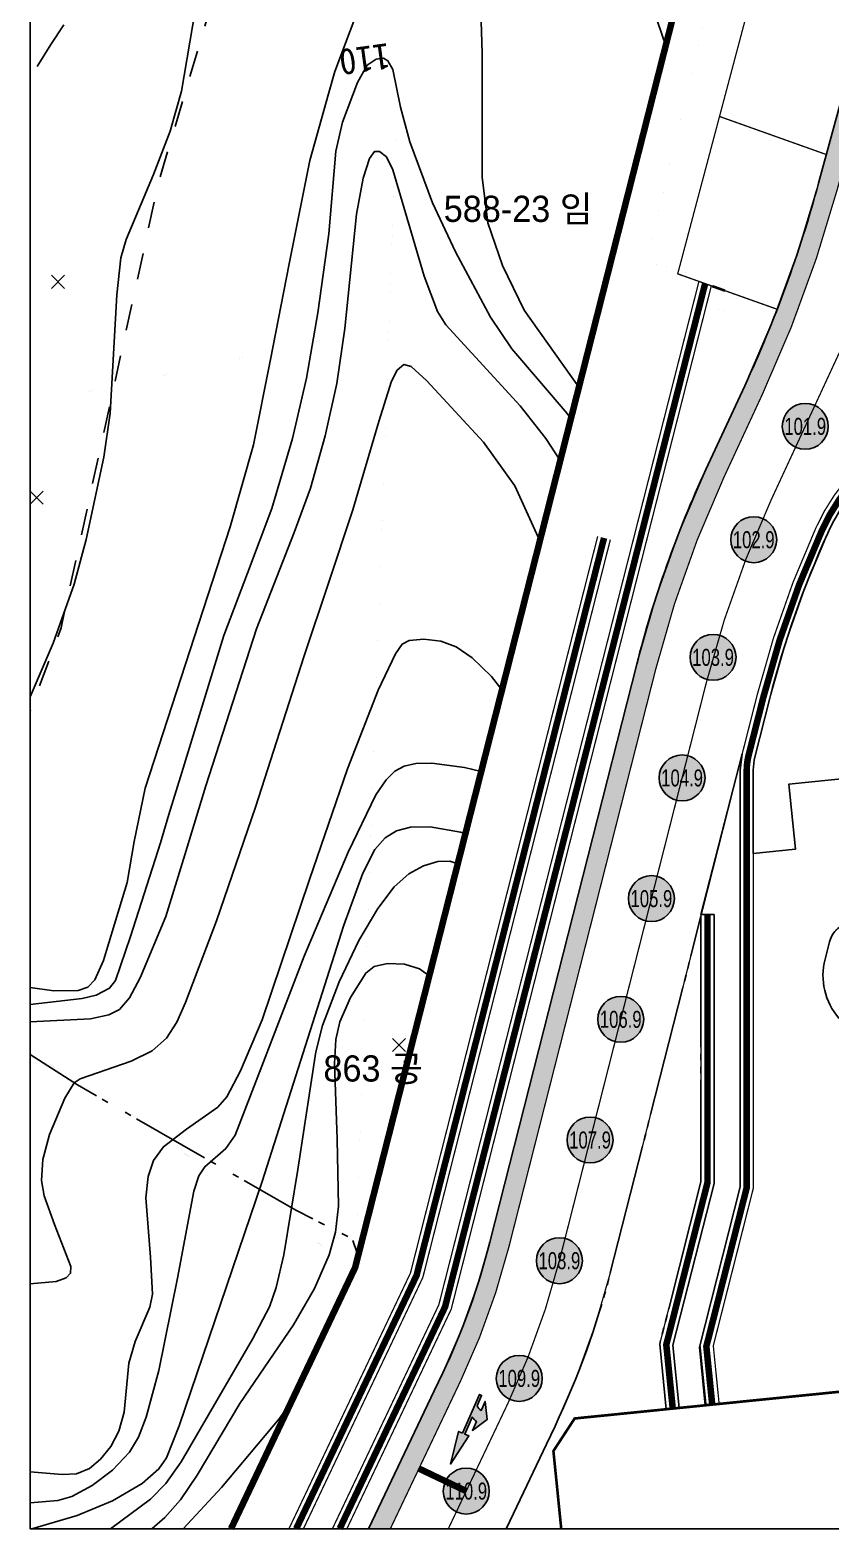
# Model space of a CAD drawing. Header units: millimetres. Extents: x 9 to 403, y 12 to 283.
# Drawn here: x 15.5 to 76.7, y 39.6 to 154.3 of the extents above; entities that cross this region are included whole.
import ezdxf
from ezdxf.enums import TextEntityAlignment as Align

# ---------------------------------------------------------------- set-up
doc = ezdxf.new("R2010")
doc.units = ezdxf.units.MM
for name, pattern in [('AAC006', [9.5, 6, -0.5, 0.5, -1.5, 0.5, -0.5]), ('AZ071', [4, 2, -2]), ('CEN', [62, 60, -1, 0, -1]), ('CENTER', [2, 1.25, -0.25, 0.25, -0.25]), ('DASHED', [0.75, 0.5, -0.25]), ('PHANTOM2', [12.5, 10, -0.5, 0.5, -0.5, 0.5, -0.5])]:
    doc.linetypes.add(name, pattern=pattern)
for name, color, linetype in [('125', 4, 'Continuous'), ('3-노면표시', 7, 'Continuous'), ('AAC006', 7, 'AAC006'), ('AZ071', 7, 'AZ071'), ('CA0011', 7, 'Continuous'), ('CA002', 7, 'Continuous'), ('CAA001', 8, 'Continuous'), ('CAA002', 30, 'Continuous'), ('CEN', 1, 'CEN'), ('LSMD_CONT_LDREG_41500', 1, 'Continuous'), ('SITE_20200109$0$외형선_ISO_', 7, 'Continuous'), ('TIT', 2, 'Continuous'), ('가구1', 5, 'Continuous'), ('건축계획', 7, 'Continuous'), ('도로레벨', 5, 'Continuous'), ('도로레벨1', 7, 'Continuous'), ('도로해치', 253, 'Continuous'), ('사업부지', 7, 'Continuous'), ('성토옹벽', 6, 'Continuous'), ('솔리드', 7, 'PHANTOM2'), ('절토옹벽', 2, 'Continuous')]:
    doc.layers.add(name, color=color, linetype=linetype)
doc.styles.add('HY견고딕', font='')
doc.styles.add('HY헤드라인', font='H2HDRM.TTF')
doc.styles.get('HY견고딕').set_extended_font_data('DotumChe')

# ---------------------------------------------------------------- blocks, each defined once
blk = doc.blocks.new('NM직우')
at = {"layer": '3-노면표시'}
h = blk.add_hatch(color=256, dxfattribs=at)
edge = h.paths.add_edge_path()
edge.add_line((0, 3.230767615358686), (0, 0))
edge.add_line((0, 0), (0.1730768365370636, 0))
edge.add_line((0.1730768365370636, 0), (0.1730768365370636, 0.8820304433823338))
edge.add_arc((0.6287692896893975, 0.3990399793935591), 0.664029668135456, 92.48451948285032, 133.334240361287, ccw=False)
edge.add_line((0.5999839641839912, 1.062445440028028), (0.5999839641839912, 0.7739840457995655))
edge.add_line((0.5999839641839912, 0.7739840457995655), (0.5999839641839912, 0.3124458150340388))
edge.add_line((0.5999839641839912, 0.3124458150340388), (1.292291310332274, 1.523983670793555))
edge.add_line((1.292291310332274, 1.523983670793555), (0.5999839641839912, 2.735521526553057))
edge.add_line((0.5999839641839912, 2.735521526553057), (0.5999839641839912, 1.985521901559081))
edge.add_arc((0.7518416335684556, 1.037743002152299), 0.9598674876833847, 99.1028341746057, 127.082419178465)
edge.add_line((0.1730768365370636, 1.803495510231002), (0.1730768365370636, 3.230767615358686))
edge.add_line((0.1730768365370636, 3.230767615358686), (0.5192305096112193, 3.230767615358686))
edge.add_line((0.5192305096112193, 3.230767615358686), (0.08653841826853181, 5.769227884569089))
edge.add_line((0.0865384182685318, 5.769227884569089), (-0.3461536730741557, 3.230767615358686))
edge.add_line((-0.3461536730741557, 3.230767615358686), (0, 3.230767615358686))
blk.add_lwpolyline([(0, 3.230767615358686), (0, 0), (0.1730768365370636, 0), (0.1730768365370636, 0.8820304433823338, -0.1801523798174008), (0.5999839641839912, 1.062445440028028), (0.5999839641839912, 0.7739840457995655), (0.5999839641839912, 0.3124458150340388), (1.292291310332274, 1.523983670793555), (0.5999839641839912, 2.735521526553057), (0.5999839641839912, 1.985521901559081, 0.1226941417341954), (0.1730768365370636, 1.803495510231002), (0.1730768365370636, 3.230767615358686), (0.5192305096112193, 3.230767615358686), (0.0865384182685318, 5.769227884569089), (-0.3461536730741557, 3.230767615358686)], format="xyb", close=True, dxfattribs=at)

msp = doc.modelspace()

# ---------------------------------------------------------------- hatches: boundary and pattern name
at = {"layer": '도로레벨', "linetype": 'Continuous', "true_color": 0xffffff}
h = msp.add_hatch(color=7, dxfattribs=at)
edge = h.paths.add_edge_path()
edge.add_arc((74.72033962288049, 124.0577092858554), 1.755, 0, 360)
h = msp.add_hatch(color=7, dxfattribs=at)
edge = h.paths.add_edge_path()
edge.add_arc((70.78425414558376, 115.3990793910749), 1.755, 0, 360)
h = msp.add_hatch(color=7, dxfattribs=at)
edge = h.paths.add_edge_path()
edge.add_arc((67.6780591815558, 106.4144728506041), 1.755, 0, 360)
h = msp.add_hatch(color=7, dxfattribs=at)
edge = h.paths.add_edge_path()
edge.add_arc((65.31073434506186, 97.20193764676208), 1.755, 0, 360)
h = msp.add_hatch(color=7, dxfattribs=at)
edge = h.paths.add_edge_path()
edge.add_arc((62.9664125908829, 87.9833531831797), 1.755, 0, 360)
h = msp.add_hatch(color=7, dxfattribs=at)
edge = h.paths.add_edge_path()
edge.add_arc((60.62209083670393, 78.76476871953912), 1.755, 0, 360)
h = msp.add_hatch(color=7, dxfattribs=at)
edge = h.paths.add_edge_path()
edge.add_arc((58.27776908252497, 69.54618425595675), 1.755, 0, 360)
h = msp.add_hatch(color=7, dxfattribs=at)
edge = h.paths.add_edge_path()
edge.add_arc((55.93342549354645, 60.32760535172986), 1.755, 0, 360)
h = msp.add_hatch(color=7, dxfattribs=at)
edge = h.paths.add_edge_path()
edge.add_arc((52.86192017654764, 51.33568340968907), 1.755, 0, 360)
h = msp.add_hatch(color=7, dxfattribs=at)
edge = h.paths.add_edge_path()
edge.add_arc((48.81191086618571, 42.72937374403102), 1.755, 0, 360)
at = {"layer": '사업부지', "linetype": 'Continuous', "ltscale": 10}
h = msp.add_hatch(dxfattribs=at)
h.set_pattern_fill('AR-HBONE', color=8, scale=0.1, style=0)
h.set_pattern_definition([(45, (-274196.2781747405, -385484.8149053951), (0, 0.565685424949238), [1.200000000000001, -0.4000000000000004]), (135, (-274195.9953320299, -385484.5320626826), (0, 0.565685424949238), [1.2, -0.4])])
edge = h.paths.add_edge_path()
edge.add_line((41.35656719166661, 39.85704173215765), (43.01745103556539, 39.85704173215765))
edge.add_line((43.01745103556539, 39.85704173215765), (45.19937645155812, 44.44659776867468))
edge.add_line((45.19937645155812, 44.44659776867468), (47.72065569717313, 49.74996524279106))
edge.add_line((47.72065569717313, 49.74996524279106), (48.37255695719148, 51.12120244906384))
edge.add_arc((-2.202924457603444, 75.1653426417439), 55.99999997961187, 334.5730714387743, 345.7319042748742)
edge.add_line((52.06965017575646, 61.36361664229173), (63.2976460184517, 105.5155031147702))
edge.add_arc((144.7065079833927, 84.81291406949151), 83.99999998614864, 155.136387039377, 165.7319042462983, ccw=False)
edge.add_line((68.49236549693967, 120.1315279237284), (71.45405893284703, 126.5225750047072))
edge.add_arc((-19.27706306915854, 168.5685438855841), 99.9999999888662, 335.1363870308743, 344.7264985155114)
edge.add_line((77.19087220985318, 142.2258511769875), (90.19490711647893, 189.847117892216))
edge.add_arc((39.30807124335195, 203.7428876308082), 52.74999981638522, 344.7264992158724, 345.4516607360083)
edge.add_arc((84.5590816910925, 191.9994410478799), 5.999999994584322, 345.4516599484725, 90.0000264669585)
edge.add_line((84.55907891947652, 197.9994410413607), (79.55771945673848, 197.9994387232988))
edge.add_arc((81.05771945673848, 197.9994394217907), 1.500000002793968, 180.0000266590735, 270.0000267657952)
edge.add_line((81.05772015709306, 196.4994394180654), (84.55907960492993, 196.4994410413607))
edge.add_arc((84.5590816910925, 191.9994410404294), 4.500000000157605, 345.45166002640866, 90.00002656184682, ccw=False)
edge.add_arc((39.30807121354962, 203.742887739773), 51.24999989249027, 344.7264991352543, 345.4516606554489, ccw=False)
edge.add_line((88.74788809079553, 190.2422582839905), (75.74385318416978, 142.6209915696933))
edge.add_arc((-19.27706308405971, 168.568543917249), 98.49999999961857, 335.13638701751415, 344.72649850068575, ccw=False)
edge.add_line((70.09309208650018, 127.1532645372032), (67.13139866549398, 120.7622174571558))
edge.add_arc((144.7065079833927, 84.8129140154748), 85.50000000971745, 155.136387003055, 165.7319042117385)
edge.add_line((61.84391632933045, 105.8851922040163), (50.61592050153638, 61.73330573246915))
edge.add_arc((-2.202924457603444, 75.16534269203532), 54.49999999983003, 334.57307138846335, 345.7319042254435, ccw=False)
edge.add_line((47.01785657066728, 51.76524192069758), (46.36595531064893, 50.39400471256215))
edge.add_line((46.36595531064893, 50.39400471256215), (43.84467607993508, 45.09063723937709))
edge.add_line((43.84467607993508, 45.09063723937709), (41.35656719166661, 39.85704173215765))

# ---------------------------------------------------------------- linework, layer by layer
for points, elevation in [([(15.47544749338056, 282.5870417121156), (277.7982979293528, 282.5870417121156), (277.7982979293528, 39.85704173029501), (15.47544749338056, 39.85704173029501)], 109.4066817376595), ([(15.47544752551119, 282.5870417137454), (277.7982979465822, 282.5870417137454), (277.7982979465822, 39.8570417309935), (15.47544752551119, 39.8570417309935)], 109.4066817376595), ([(15.47544751061002, 282.5870417137454), (277.7982979465822, 282.5870417137454), (277.7982979465822, 39.85704173192482), (15.47544751061002, 39.85704173192482)], 195.3093634753188)]:
    msp.add_lwpolyline(points, close=True, dxfattribs=dict(elevation=elevation))
at = {"layer": '125', "color": 8, "linetype": 'Continuous'}
msp.add_lwpolyline([(156.5404600824776, 39.85704173029501), (154.7012635048094, 58.11019185253519), (57.09883617121602, 48.27572223332811), (55.47650397080804, 45.78998809282768), (56.07431060332681, 39.85704173215765)], dxfattribs=at)
at = {"layer": 'AAC006', "color": 8, "elevation": 215.504, "flags": 128}
msp.add_lwpolyline([(15.47544752551119, 76.08130570545893), (19.09403688205282, 73.75325190972637), (35.78433688474695, 64.19165191006016), (40.10533687962095, 61.9886519112448), (40.44193688524763, 60.98015190892022), (40.47796817613641, 60.13325601767849)], dxfattribs=at)
at = {"layer": 'AZ071', "color": 8, "elevation": 215.504, "flags": 128}
msp.add_lwpolyline([(39.30063689244787, 160.6580519112582), (37.64793688548605, 165.5316519089798), (34.72183688474695, 171.2905519096936), (34.36283688736955, 171.4809519112865), (33.73813689244787, 171.2281519095237), (31.953936879764, 165.1353519107039), (25.3061368812422, 142.727551910543), (17.85183689487974, 108.6755519104014), (15.47544752551119, 102.2599046905349)], dxfattribs=at)
at = {"layer": 'CA002', "color": 8}
for points, elevation in [([(17.11563690496484, 135.5935519099991), (18.11563689006368, 134.5935519090677)], 318.4338), ([(18.11563689006368, 135.5935519099991), (17.11563690496484, 134.5935519090677)], 318.4338), ([(15.48163688672582, 119.1067519099275), (16.48163688672582, 118.1067519089962)], 318.3174), ([(16.48163688672582, 119.1067519099275), (15.48163688672582, 118.1067519089962)], 318.3174), ([(43.17273688806097, 77.30725191019576), (44.17273688806097, 76.30725191112708)], 85.90268173765944), ([(44.17273688806097, 77.30725191019576), (43.17273688806097, 76.30725191112708)], 85.90268173765944)]:
    msp.add_lwpolyline(points, dxfattribs=dict(at, elevation=elevation))
at = {"layer": 'CAA001', "color": 8, "flags": 128}
for points, elevation in [([(15.47544752551119, 79.89601610925149), (19.4636967827181, 80.364686916099), (20.5353724856476, 80.61395304229211), (21.55359121156732, 81.14109841220181), (22.00898541999857, 81.72699117332797), (23.15458532167474, 85.07806919466805), (25.43813688052694, 92.23305191051315), (26.07681112481157, 94.40459144719046), (26.985799496303, 97.28428351830792), (30.29280345631639, 108.0780889154236), (32.10540766013662, 112.8425118890415), (33.94345762325327, 117.7856954014684), (35.52627222729723, 123.1286956877271), (36.6029185701708, 127.7434001606713), (37.48444606853525, 132.7196926544244), (38.3099506248335, 138.7740959892805), (38.85516931606332, 145.074329383188), (39.35651842249433, 147.3016730514179), (40.49623315526048, 150.3285877569402), (41.23670527828733, 151.6389581817026), (41.93645343674223, 152.1130879488597), (42.47821246577303, 152.1876724208529), (42.82984221471349, 151.9829045119519), (43.20360669983427, 151.3136153607453), (43.7908572007517, 148.4397890078659), (44.50389272464315, 145.7863310254003), (46.23707198096315, 141.1388551979149), (47.99692480755846, 137.3945032660673), (50.68043904496233, 132.3953807153563), (52.30614892138044, 129.9741637413214), (56.52641368402044, 125.034470779338), (56.81881550444166, 124.6689154649908)], 325.504), ([(45.9906470973591, 82.08927173957329), (45.24347691727678, 82.60876754716139), (44.0869138438801, 82.97651281438868), (42.80020459486047, 83.03970190927487), (41.7710747469763, 82.80701312467556), (41.147531335483, 82.30229553159427), (39.96059385431806, 80.42889676567268), (39.1524051625828, 78.56488147515904), (38.84459172678987, 77.23268802136283), (38.73499167455236, 75.38033075023543), (38.95076610637705, 69.60422623854231), (39.050387402306, 64.48754704788428), (38.81839333964388, 62.49578964009982), (38.34147289885084, 60.78515458431195), (37.22805622709791, 58.19123596370321), (35.60381569458048, 55.42860900934886), (31.51483811927835, 49.41645125437628), (28.2614576865534, 43.9398663122962), (26.97817276907961, 42.0604368666942), (25.76844563079874, 40.72238263439488), (24.77593999100725, 39.8570417309935)], 335.504)]:
    msp.add_lwpolyline(points, dxfattribs=dict(at, elevation=elevation))
at = {"layer": 'CAA002', "color": 8, "flags": 128}
for points, elevation in [([(15.47544752551119, 81.18591380350392), (17.29441956175367, 80.94634339351308), (19.15089135361711, 80.95311717547577), (19.88588126493494, 81.22080434903603), (20.42162855459253, 81.78726496406), (21.0853866387705, 83.25139777965944), (21.31083688629667, 84.00995191045206), (22.91214558971922, 89.21226549100231), (23.43665768695871, 92.35810203895073), (24.28190158797304, 96.42760066360336), (30.76091507566969, 116.3805005200962), (32.55166605604688, 122.638041546085), (33.86118604732553, 129.1538747609417), (35.27399954689542, 136.4730687946836), (36.87258093548814, 144.352267456689), (38.27803689731161, 149.4645519102747), (38.76382081700365, 151.1557924146588), (39.93749990058939, 154.2671859445805), (41.36573853088419, 158.0645033581937)], 324.504), ([(49.89477395010988, 156.5859627355645), (50.02803040040533, 152.5951554388563), (50.03956009937326, 143.0853191097091), (50.46793319774667, 139.6061444612975), (51.59241031600038, 136.3410733504976), (53.25109750522176, 132.9389317841093), (57.42594726873438, 127.0563417435447)], 324.504), ([(28.10273081553976, 155.7954676500345), (27.04043120635549, 149.6686454019333), (26.19370599580805, 146.6121877305965), (24.9144707669119, 143.2830885308618), (22.81607279671232, 138.3360781441266), (22.42791134608785, 136.9265108466903), (22.11208433402578, 134.110777663515), (21.60142834974329, 125.065367452317), (21.1057193924288, 121.7107279379676), (19.76322639478246, 115.4053034544746), (18.85151802493135, 112.0034947418432), (17.24408631516496, 107.49084685322), (15.47544752551119, 103.4029232389117)], 319.504), ([(64.05768158031503, 153.1343332738439), (63.4280109752516, 154.9779426497231)], 319.504), ([(15.47544752551119, 78.56031862225484), (20.0971246261696, 78.8049177774052), (21.5019979078869, 79.09460401300441), (22.31867002440492, 79.51702320247989), (23.06699471665422, 80.3938018218438), (23.88851964963476, 81.9376746364693), (25.84423669172327, 86.60603917714309), (27.29755689693491, 91.32391191039335), (28.92467597616712, 96.6060348623256), (32.78401464713613, 108.5982852265994), (35.65252298606435, 115.9538323706771), (36.91562940670053, 119.3247307636599), (38.03102362645666, 123.3385875220234), (38.92333798600237, 127.3245709729205), (39.52924213303129, 131.5253121335815), (40.43357253564398, 140.2632865835736), (40.93234001589815, 143.0154711031179), (41.42268349720041, 144.519219388702), (41.79786411417524, 145.0467029814432), (42.19403604162733, 145.0525831696401), (42.71877454711, 144.6430358611802), (43.21068072808782, 143.6521359854202), (45.59536807728807, 135.5235989452163), (46.62443382037679, 132.8177211344997), (47.26028082264463, 131.8011571583162), (52.93103687954942, 125.6326519106339), (54.90606479836504, 123.1290529160584), (56.00113994372884, 121.4535670406009)], 326.504), ([(15.47544752551119, 58.55056638594817), (17.46764034522573, 58.74064950503509), (18.24221143616239, 59.02287430361014), (18.57360819471876, 59.36377141855758), (18.59294657898943, 59.8962980690236), (17.34517774475614, 63.08323256157439), (16.56110464526216, 65.26950580019604), (16.34856692446272, 66.44308843229066), (16.44737433386842, 68.06671003762733), (16.97295438242952, 69.97554038789224), (18.13799438370268, 72.73070322953265), (18.85091981781522, 73.90384554628383), (19.31262660516302, 74.23103606652569), (23.19908153010408, 75.55787711635332), (24.81802949799101, 76.36053791686993), (25.89885941637556, 77.31580633528631), (26.70076960814993, 78.55804985247653), (27.35713688028852, 80.05275191038947), (29.72224019957582, 86.27845185853641), (32.71464886261026, 94.98009785588931), (36.42160854233305, 106.5228726998727), (38.30552536738912, 112.1544103757302), (40.15583688510458, 117.6728519103314), (42.12143674982588, 124.4243781980882), (43.1142052162985, 127.5110559067513), (43.54513390852014, 128.3425988745699), (44.04738346231977, 128.7701038955535), (44.61753456784288, 128.6186976334835), (45.80974624050657, 127.5389473833899), (50.13643688453237, 122.8492519105608), (52.51702195895712, 119.5218300991515), (54.44215526176492, 115.3231662618751)], 328.504), ([(15.47544752551119, 44.21247254543107), (17.94409861160318, 43.99767876274984), (19.03312269342939, 44.05293871320885), (20.00981556368868, 44.45526994064551), (20.8611826796631, 45.15508405443381), (21.64075087500612, 46.13171947512876), (22.27484086645643, 47.30937873430651), (22.67294678581754, 48.75101261071961), (23.01740952325861, 52.50226866684955), (23.4985682268242, 54.14736132927339), (24.63675539685289, 56.77120211672138), (24.83101901901762, 57.77066006369989), (24.67692025495569, 60.60600490633499), (24.32556407643358, 65.11902354609322), (24.4988672037224, 66.74788936644893), (24.92158391071359, 67.99244301624697), (25.67519340408842, 69.03689267996799), (27.44040653599302, 70.37460140742462), (29.82161860657732, 72.04216302789848), (30.50808285666506, 72.85257270045679), (31.57232377422849, 74.82500484444301), (33.21773085487882, 78.73347951889139), (36.82992823911707, 89.44699131462824), (39.75100838137666, 97.89161024287444), (42.07478307677309, 103.9021997493516), (43.39903420699636, 106.6827737209211), (43.92277916265527, 107.4096307544793), (44.45604278636972, 107.7047229097049), (45.56924674404661, 107.7956091505299), (46.85959932697813, 107.6569808232422), (48.0351156343321, 107.2240748633454), (49.27849753690759, 106.3759031607593), (50.74660195900003, 104.9568730774159), (51.54477802408735, 103.9297997853542)], 331.504), ([(15.47544752551119, 41.82305252131175), (17.59299271298448, 42.00548374883931), (18.67703663302461, 42.32119261611354), (20.23177826894323, 43.1471547684456), (21.77696455014745, 44.32120367836308), (23.0860122342209, 45.70911937624317), (23.7635151792864, 46.83977351475608), (24.35178074730436, 48.36857500810277), (25.31448874367277, 51.95153243884545), (26.74635838461916, 59.00476981092345), (28.00408582879106, 65.64730418145757), (28.38879284752409, 66.8070718697096), (28.83212249470751, 67.49865565121274), (30.43856888009111, 68.88583843268555), (31.15539524448911, 69.92099590085547), (33.18154122425119, 75.19165688332271), (36.41832438601057, 83.58801901105892), (39.79806891573469, 91.54428672555935), (41.91628212226431, 95.90609352707963), (42.69206609321634, 97.06145846050333), (43.35670818878214, 97.70837032653492), (44.07094246638815, 98.0974624682973), (44.96901844931642, 98.30723280597579), (46.17985117925207, 98.33795705389332), (48.67188761127989, 98.00792865872484), (49.95954852295915, 97.6961963935579)], 332.504), ([(15.6182797302107, 39.85704173285615), (19.07577112806837, 40.85421377558362), (21.77789667738477, 41.98703465655547), (24.05109748734037, 43.29865847013991), (25.32234846545259, 44.41877950400215), (25.89550972474615, 45.25956693057071), (26.88216044498483, 47.70163277302038), (33.21153690410654, 66.38876579839837), (39.45817782474558, 85.95618652690302), (40.91513805581133, 89.93985722631317), (41.81889792276422, 91.73032152138751), (42.60787533713381, 92.63149153765391), (43.47740492714445, 93.16202756155383), (44.54727928830187, 93.45134890124302), (46.04756896687547, 93.47126509387147), (48.37347239745657, 93.06621059727024), (48.75512670470277, 92.96004440028321)], 333.504), ([(21.62366965902845, 39.85704172726821), (24.67184667779009, 42.12019184649091), (25.85660088552038, 43.29654419373821), (27.03235638631384, 44.97391608122837), (32.4782381255726, 54.33820726022225), (33.78367817891638, 56.79664626203578), (34.29401593400041, 58.2805370040993), (34.86935757590334, 60.76512392655115), (35.94161908818285, 67.30338976949554), (37.30624905718366, 76.28045484747838), (37.82876332593958, 78.29273534517836), (39.11414532853166, 81.6207774239416), (40.60173689318697, 84.78175828743827), (42.05807000888387, 87.24072865907203), (43.31714779628317, 88.87156693030249), (44.4282327641348, 89.8643858595575), (45.55371435476343, 90.4832685771222), (46.63799399627248, 90.80913153987478), (47.57216302050153, 90.85105129376154), (48.16519196821253, 90.6402419595803)], 334.504), ([(27.17879152787725, 39.85704172913086), (30.11375013483564, 42.9916201433922), (34.52077457798521, 48.23840677596729), (35.45871015382806, 49.57553223751586)], 336.504)]:
    msp.add_lwpolyline(points, dxfattribs=dict(at, elevation=elevation))
at = {"layer": 'CEN', "color": 8, "linetype": 'Continuous'}
msp.add_lwpolyline([(41.35656717676545, 39.85704173029501), (46.36595531064893, 50.39400471256215)], dxfattribs=at)
at = {"layer": 'LSMD_CONT_LDREG_41500', "color": 7, "linetype": 'Continuous', "const_width": 0.00026, "elevation": 85.90268173765944, "flags": 128}
for points in [[(15.47544751061002, 196.6473081410337), (22.24907725584569, 198.9795043505552), (24.35607725574744, 199.9745043497938), (48.82207725570413, 188.5665043500891), (53.46807725542101, 186.4005043506446), (48.82207725570413, 170.7975043506418), (43.66207725555512, 153.3205043507447), (42.91407725588294, 131.7925043497058), (15.47544751061002, 125.7119622920114)], [(30.84135674121433, 39.85704173192482), (40.32707725559237, 59.82150435079222), (71.33707725536885, 181.7415043506013)], [(41.34752925998407, 39.85704173192482), (47.5470772553316, 52.88150434939291), (48.30707725603941, 54.74150435071772), (48.99707725551787, 56.61150434983995), (49.90707725566688, 59.47150434941852), (50.75707725535256, 62.33150435062691), (51.53707725561333, 65.20150434974914), (52.28707725561333, 68.09150435017057), (61.62707725540611, 105.1015043501217), (62.11707725568783, 107.0215043500472), (62.67707725615116, 108.9415043500309), (63.28707725555512, 110.8415043501706), (64.57707725559237, 114.6015043501217), (65.27707725577864, 116.4615043495256), (66.03707725561333, 118.3215043507922), (66.81707725581589, 120.1415043491694), (67.61707725568783, 121.9615043494674), (69.05707725609761, 125.0115043502707), (70.05707725609761, 127.1515043508667), (71.13707725617212, 129.5415043496001), (71.91707725544336, 131.3915043492858), (72.2270772559649, 132.1815043502544), (68.01707725606036, 132.9715043493603), (66.72707725602311, 134.6915043500309), (66.18707725604406, 135.6715043503615), (62.59707725619307, 136.6615043507014), (72.06707725581589, 175.9515043496909)], [(72.06707725581589, 175.9515043496909), (62.59707725619307, 136.6615043507014), (66.18707725604406, 135.6715043503615), (66.72707725602311, 134.6915043500309), (68.01707725606036, 132.9715043493603), (72.2270772559649, 132.1815043502544), (71.91707725544336, 131.3915043492858), (71.13707725617212, 129.5415043496001), (70.86707725568783, 128.9445043504644), (70.05707725609761, 127.1515043508667), (69.05707725609761, 125.0115043502707), (67.61707725568783, 121.9615043494674), (66.81707725581589, 120.1415043491694), (66.03707725561333, 118.3215043507922), (65.27707725577864, 116.4615043495256), (64.57707725559237, 114.6015043501217), (63.28707725555512, 110.8415043501706), (62.67707725615116, 108.9415043500309), (62.11707725568783, 107.0215043500472), (61.62707725540611, 105.1015043501217), (52.28707725561333, 68.09150435017057), (51.53707725561333, 65.20150434974914), (50.75707725535256, 62.33150435062691), (49.90707725566688, 59.47150434941852), (48.99707725551787, 56.61150434983995), (48.30707725603941, 54.74150435071772), (47.5470772553316, 52.88150434939291), (41.34752925998407, 39.85704173192482)], [(15.47544751061002, 125.7119622920114), (42.91407725588294, 131.7925043497058), (42.58507725597235, 122.3165043500891), (40.33207725548061, 59.81350434948092), (15.47544751061002, 76.35459347247945)], [(15.47544751061002, 76.35459347247945), (40.33207725548061, 59.81350434948092), (30.84455538413829, 39.85704173192482)]]:
    msp.add_lwpolyline(points, dxfattribs=at)
msp.add_lwpolyline([(71.33807725559097, 181.7385043501678), (40.33207725548061, 59.81350434948092), (42.58507725597235, 122.3165043500891), (43.66207725555512, 153.3205043507447), (48.82207725570413, 170.7975043506418), (53.46807725542101, 186.4005043506446), (65.44407725614371, 185.1655043494362), (71.33807725559097, 181.7385043501678)], close=True, dxfattribs=at)
at = {"layer": 'SITE_20200109$0$외형선_ISO_', "color": 8}
for p, q in [((18.05075462419416, 154.7256071015551), (17.06741175312425, 153.2310011244668)), ((17.06741175312425, 153.2310011244668), (16.02057135362054, 151.5511167894407))]:
    msp.add_line(p, q, dxfattribs=at)
at = {"layer": 'TIT', "color": 8, "const_width": 0.2, "flags": 128}
msp.add_lwpolyline([(56.07431060332681, 39.85704173215765), (55.47650397080804, 45.78998809282768), (57.09883617121602, 48.27572223332811), (154.7012635048094, 58.11019185253519), (156.5404600824776, 39.85704173029501)], dxfattribs=at)
at = {"layer": '가구1', "color": 8, "linetype": 'CENTER', "ltscale": 3, "const_width": 0.5, "flags": 128}
msp.add_lwpolyline([(277.7982979293528, 49.07416832887668), (260.6676932449999, 44.66173985016633), (256.9106932457152, 43.10773984876562), (250.180693256444, 49.86773984947342), (211.2056932475033, 45.89973985006202), (194.44569325704, 55.69073984840054), (187.7306932534638, 63.17773984906364), (180.837693246788, 68.56373984900404), (173.6886932726565, 71.6707398497789), (162.4936932500067, 74.1837398491158), (155.0716932590666, 77.17673984889973), (151.8546932514372, 78.4327398498832), (148.9336932476225, 79.60373984997261), (147.2636932607355, 89.44573985015143), (140.2396932568016, 96.50873984930206), (132.1386932607355, 102.9997398496895), (121.9336932625237, 113.7117398490487), (117.94569325704, 120.9137398486315), (116.1376932736101, 124.1787398482962), (102.6646932538214, 138.3417398498683), (99.79669325310613, 145.6487398508294), (99.2996932591858, 158.1617398501663), (102.3586932446423, 170.0367398501663), (109.1876932557287, 180.7737398508294), (113.0216932620468, 188.1057398493691), (114.5816932495298, 195.954739849764), (112.8326932515564, 201.7477398484303), (112.832267793602, 208.6146862252905), (112.8326932515564, 239.2537398503451), (113.5596932496491, 240.5227398497342), (96.55169324833776, 244.8907398485868), (80.64269325394059, 249.0587398500471), (79.55769324559594, 249.7837398496746), (79.55769324559594, 181.3507398485496), (71.33169324952985, 181.7377398486539), (40.32569325227166, 59.81273984884012), (39.33634852129842, 57.73170948562313), (30.83853483456994, 39.8570417340203)], dxfattribs=at)
at = {"layer": '도로레벨', "color": 7, "linetype": 'Continuous'}
for centre in [(74.72033962288049, 124.0577092858554, -16.504), (70.78425414558376, 115.3990793910749, -16.504), (67.6780591815558, 106.4144728506041, -16.504), (65.31073434506186, 97.20193764676208, -16.504), (62.9664125908829, 87.9833531831797, -16.504), (60.62209083670393, 78.76476871953912, -16.504), (58.27776908252497, 69.54618425595675, -16.504), (55.93342549354645, 60.32760535172986, -16.504), (52.86192017654764, 51.33568340968907, -16.504), (48.81191086618571, 42.72937374403102, -16.504)]:
    msp.add_circle(centre, 1.755, dxfattribs=at)
at = {"layer": '도로해치', "color": 8, "flags": 128}
msp.add_lwpolyline([(41.35656717676545, 39.85704172750104), (43.84467607993508, 45.09063723937709), (46.36595531064893, 50.39400471256215), (47.01785657066728, 51.76524192069758, 0.0487281056979027), (50.61592050153638, 61.73330573246915), (61.84391632933045, 105.8851922068103, -0.0462646315041099), (67.13139866549398, 120.7622174571558), (70.09309208650018, 127.1532645372032, 0.041869195533845), (75.74385318416978, 142.6209915696933), (88.74788809079553, 190.2422582839905, 0.0031641245940022)], format="xyb", dxfattribs=at)
at = {"layer": '사업부지', "color": 8, "linetype": 'PHANTOM2', "ltscale": 10, "const_width": 0.3, "flags": 128}
msp.add_lwpolyline([(277.7982978720764, 49.07416831094872), (260.6676932771305, 44.66173985086482), (256.9106932778458, 43.10773984946411), (250.1806932587723, 49.86773985017192), (211.2056932647328, 45.89973985076051), (194.4456932593683, 55.69073985003035), (187.7306932557921, 63.17773985069346), (180.8376932640175, 68.56373985063385), (173.6886932749848, 71.67073984954607), (162.4936932672362, 74.18373985167693), (155.0716932613949, 77.1767398486669), (151.8546932537655, 78.43273985151302), (148.933693264852, 79.6037398506711), (147.2636932630638, 89.44573985084992), (140.2396932591299, 96.50873984906923), (132.1386932630638, 102.999739850388), (121.933693264852, 113.7117398506786), (117.9456932593683, 120.91373984933), (116.1376932610373, 124.1787398489947), (102.6646932561497, 138.3417398505668), (99.79669325543443, 145.6487398515279), (99.29969327641527, 158.1617398499335), (102.3586932618717, 170.0367398508648), (109.187693258057, 180.7737398515279), (113.0216932643751, 188.1057398500676), (114.5816932667593, 195.9547398495312), (112.8326932538847, 201.7477398491288), (112.8322677959303, 208.6146862278516), (112.8326932538847, 239.2537398510436), (113.5596932668785, 240.522739851364), (96.55169326556722, 244.890739848354), (80.6426932562689, 249.0587398507456), (79.55769327772657, 249.7837398503731), (79.55769327772657, 181.3507398511107), (71.33169326675932, 181.737739851215), (40.32569325459997, 59.81273984953862), (39.33634853852789, 57.73170948725294), (30.83843282354871, 39.85682714030247)], dxfattribs=at)
at = {"layer": '사업부지', "color": 8, "linetype": 'Continuous', "ltscale": 10, "const_width": 0.1, "flags": 128}
for points in [[(88.74788809079553, 190.2422582839905), (75.74385318416978, 142.6209915696933, -0.041869195533845), (70.09309208650018, 127.1532645372032), (67.13139866549398, 120.7622174571558, 0.0462646315041099), (61.84391632933045, 105.8851922040163), (50.61592050153638, 61.73330573246915, -0.0487281056979027), (47.01785657066728, 51.76524192069758), (46.36595531064893, 50.39400471256215), (43.84467607993508, 45.09063723937709), (41.35656717676545, 39.85704172750104)], [(43.01745102066423, 39.85704172843236), (45.19937645155812, 44.44659776867468), (47.72065569717313, 49.74996524279106), (48.37255695719148, 51.12120244906384, 0.0487281056977111), (52.06965017575646, 61.36361664229173), (63.2976460184517, 105.5155031147702, -0.0462646315040753), (68.49236549693967, 120.1315279237284), (71.45405893284703, 126.5225750047072, 0.0418691955338259), (77.19087220985318, 142.2258511769875), (90.19490711647893, 189.847117892216, 0.0031641245937976)], [(48.81191084045793, 42.72915917982448), (51.33319010097409, 48.03252665207822), (51.98509133119012, 49.40376386114497, 0.0487281056979701), (55.94626266021157, 60.37777906724352), (67.17425848800565, 104.529665539722, -0.0462646315039562), (72.1216103758278, 118.4496891663699), (78.72138986248399, 132.6913730397179), (81.27805646020795, 138.2084115200965)], [(78.35905628163243, 86.17317355678517), (78.30638583261396, 86.16783636410821, 0.3150386648912545), (76.56971062976743, 84.67094487951238), (76.23314829427625, 83.34747965143163, 0.5208026253644704), (81.58197088796521, 77.14055368465472), (94.42643256742383, 78.43944377520222, 0.1460382760579592), (105.0030397500458, 82.79700647362608), (105.0030397500458, 82.79700647362608, 0.4149937128567512), (107.9215804364147, 110.9681337165936), (107.9216355409088, 110.9681783483653), (105.6076471235218, 113.8248037227719), (105.6076470639172, 113.8248036631672), (100.8954773719969, 119.6419906948983), (100.8954773719969, 119.6419906948983), (100.8954773719969, 119.6419906948983, 0.5600523660661167), (75.53515512008096, 116.2982113163276, 0.0445611053192792), (71.0508709575596, 103.5438279628112), (59.82287512976552, 59.39194149219531, -0.0487281056979035), (55.59762572008992, 47.68632527229477), (54.94572447497274, 46.31508806322802), (52.42444522935773, 41.01172059097428)]]:
    msp.add_lwpolyline(points, format="xyb", dxfattribs=at)
msp.add_lwpolyline([(84.1238837118807, 173.308979700069), (75.57410337287808, 175.5815264468371), (68.17033462483312, 147.7270506394385), (76.34325635690118, 144.8160286291792)], close=True, dxfattribs=at)
msp.add_lwpolyline([(76.34325635690118, 144.8160286291792), (68.17033462483312, 147.7270506394385), (64.97541143257047, 135.7071032456412), (72.57666412252809, 132.9996979858084, 0.0257256039893068), (75.74385318416978, 142.6209915696933)], format="xyb", close=True, dxfattribs=at)
at = {"layer": '사업부지', "color": 8, "linetype": 'Continuous', "ltscale": 10, "flags": 128}
for points, const_width in [([(48.81191084045793, 42.72915917982448), (45.19937645155812, 44.44659776867468)], 0.5), ([(51.8754981930914, 39.85704172843236), (52.42444522935773, 41.01172059097428)], 0.1)]:
    msp.add_lwpolyline(points, dxfattribs=dict(at, const_width=const_width))
at = {"layer": '사업부지', "color": 8, "linetype": 'DASHED', "ltscale": 2, "const_width": 0.1, "flags": 128}
msp.add_lwpolyline([(47.44647461432839, 39.85704173215765), (48.81191084045793, 42.72915917982448)], dxfattribs=at)
at = {"layer": '성토옹벽', "color": 8, "linetype": 'CENTER', "ltscale": 2, "const_width": 0.5, "flags": 128}
msp.add_lwpolyline([(67.61260408419992, 49.33509477109749), (67.1651723112526, 53.77564194959689), (70.25048439461614, 65.90802520581622), (70.25048439461614, 97.80451294382203, -0.0623368692291754), (70.38929535705472, 98.91358021621693), (71.53544752556706, 103.4205982682585, -0.0445682093197851), (75.99111688393975, 116.0930199629917, -0.2609764166193895), (87.34329070407773, 124.5758084521918)], format="xyb", dxfattribs=at)
msp.add_lwpolyline([(64.59555226821328, 49.03275095925767), (64.1040432329836, 53.91074410148997), (67.25048439461614, 66.28350549445588), (67.25048439461614, 86.76653061223317)], dxfattribs=at)
at = {"layer": '솔리드', "color": 8, "linetype": 'Continuous'}
for points in [[(87.4076109405222, 124.0799615762486, 0.260996826237053), (76.4470912243786, 115.88785611068, 0.0445755090689544), (72.02002409357453, 103.2973685690491), (70.87387192506219, 98.79035051887024, 0.0623368692307985), (70.75048439461614, 97.80451294382203), (70.75048439461614, 91.43548724775303), (73.98253566283609, 91.76299694248576), (73.4784578408661, 96.73752251801182), (107.3052333619061, 100.1652503374322)], [(78.3035218294325, 86.16754407038081, 0.3146431348574508), (76.56971062976743, 84.67094487951238), (76.23314829427625, 83.34747965143163, 0.5208026253644703), (81.58197088796521, 77.14055368465472)]]:
    msp.add_lwpolyline(points, format="xyb", dxfattribs=at)
msp.add_lwpolyline([(67.08312241989995, 49.28174393133361), (66.63569064695264, 53.72229110983301), (69.75048439461614, 65.9706052529915), (69.75048439461614, 97.80451294382203), (69.90471880394841, 99.03680991356362), (66.75048439461614, 86.76653061223317), (67.75048439461614, 86.76653061223317), (67.75048439461614, 66.22092544634927), (64.61037270981694, 53.87305350204099), (65.09303325671578, 49.08287739449281), (67.08295724052812, 49.28338313450206)], dxfattribs=at)
at = {"layer": '솔리드', "color": 8}
msp.add_lwpolyline([(51.8754981930914, 39.85704172843236), (52.42444522935773, 41.01172059097428), (54.94572447497274, 46.31508806322802), (55.59762572008992, 47.68632527229477, 0.0487281056979217), (59.82287512976552, 59.39194149219531), (66.75048439461614, 86.63340314918298), (66.75048439461614, 66.34608554256249), (63.59771374124909, 53.94843470000762), (64.09823644418145, 48.98098532271672), (57.09883617121602, 48.27572223332811), (55.56910774368669, 45.931875435385), (55.47650397080804, 45.78998809282768), (56.07431060332681, 39.85704173215765)], format="xyb", dxfattribs=at)
msp.add_lwpolyline([(58.77525538463021, 48.44629492306251), (58.77542105574037, 48.44465577018548), (57.09883617121602, 48.27572223332811), (55.56910774368669, 45.931875435385), (55.47650394100572, 45.78998823904533), (56.07431060332681, 39.85704173215765)], dxfattribs=at)
at = {"layer": '절토옹벽', "color": 8, "linetype": 'Continuous', "ltscale": 10, "flags": 128}
for points, const_width in [([(38.58842744190122, 39.8570417340203), (46.71921958286191, 56.95970054877091), (66.59801334399606, 135.1291493165596)], 0.1), ([(39.69568333286668, 39.85704172843236), (47.66429654020692, 56.61856636473078), (67.54414378363515, 134.792157691653)], 0.1), ([(67.62451155740644, 134.7635498742862), (68.58489130694295, 134.4214829418166)], 0.2), ([(58.85998912412549, 115.6560416731342), (44.54956119019414, 59.38309691541929), (35.26665975410367, 39.8570417340203)], 0.1), ([(59.82914224523927, 115.4095822793721), (45.49463814753915, 59.0419627332418), (36.37391565997029, 39.85704172843236)], 0.1), ([(64.09807127971078, 48.9826245230912), (63.59771374124909, 53.94843470000762), (66.75048439461614, 66.34608554256249), (66.75048439461614, 86.76653061223317)], 0.1), ([(65.09303325671578, 49.08287739449281), (64.61037270981694, 53.87305350204099), (67.75048439461614, 66.22092544634927), (67.75048439461614, 86.76653061223317)], 0.1), ([(67.75048439461614, 86.76653061223317), (66.75048439461614, 86.76653061223317)], 0.1)]:
    msp.add_lwpolyline(points, dxfattribs=dict(at, const_width=const_width))
at = {"layer": '절토옹벽', "color": 8, "linetype": 'DASHED', "ltscale": 5, "const_width": 0.5, "flags": 128}
for points in [[(39.14205539483453, 39.8570417340203), (47.191758068985, 56.78913345535386), (67.07107857126618, 134.960653503175)], [(59.34456569213296, 115.5328119767188), (45.02209967631723, 59.21252982479621), (35.82028770703698, 39.8570417340203)]]:
    msp.add_lwpolyline(points, dxfattribs=at)
at = {"layer": '절토옹벽', "color": 8, "linetype": 'Continuous', "ltscale": 10, "const_width": 0.1, "flags": 128}
for points in [[(67.08295724052812, 49.28338313450206), (66.63569064695264, 53.72229110983301), (69.75048439461614, 65.9706052529915), (69.75048439461614, 97.80451294382203, -0.0623368692307985), (69.90471880394841, 99.03680991356362), (71.0508709575596, 103.5438279628112, -0.0445611053190336), (75.53515512008096, 116.2982113163276, -0.2609568294038733), (87.27897048253442, 125.0716552489727)], [(67.1469586070242, 49.28983194355953), (66.68199502188588, 53.90437398639608), (69.75048439461614, 65.9706052529915), (69.75048439461614, 97.80451294382203, -0.0623368692307985), (69.90471880394841, 99.03680991356362), (71.0508709575596, 103.5438279628112, -0.0445611053191514), (75.53515512008096, 116.2982113163276, -0.2609168331385459), (87.27674298245336, 125.0713613822414, -0.2609168331385459)], [(68.14192058402921, 49.39008481216717), (67.69465399045373, 53.82899278936077), (70.75048439461614, 65.84544515864093), (70.75048439461614, 97.80451294382203, -0.0623368692307985), (70.87387192506219, 98.79035051887024), (72.02002409357453, 103.2973685690491, -0.0445755090636389), (76.4470912243786, 115.8878561097487, -0.2609968262673112), (87.4076109405222, 124.0799615762486)]]:
    msp.add_lwpolyline(points, format="xyb", dxfattribs=at)

# ---------------------------------------------------------------- block references
at = {"layer": '건축계획', "color": 8, "linetype": 'ByBlock', "xscale": -1, "rotation": 156.4233973872912}
msp.add_blockref('NM직우', (49.83208374936009, 50.10909608447093, 110.496), dxfattribs=at)

# ---------------------------------------------------------------- texts
at = {"layer": 'CA0011', "color": 253, "style": 'HY견고딕'}
msp.add_text('110', height=2, rotation=187.8386882254246, dxfattribs=at).set_placement((38.99244033289949, 152.810711035953, 215.504), align=Align.RIGHT)
at = {"layer": 'LSMD_CONT_LDREG_41500', "color": 7, "style": 'HY헤드라인'}
for s, p in [('588-23 임', (52.78278580681297, 140.7090852942607, 85.90268173765944)), ('863 공', (41.69690373814308, 74.97305399497839, 85.90268173765944))]:
    msp.add_text(s, height=2, dxfattribs=at).set_placement(p, align=Align.MIDDLE)
at = {"layer": '도로레벨1', "color": 5, "linetype": 'Continuous', "style": 'HY헤드라인', "width": 0.75}
for s, p in [('101.9', (74.72033962288049, 124.0577092858554)), ('102.9', (70.78425414558376, 115.3990793910749)), ('103.9', (67.6780591815558, 106.4144728506041)), ('104.9', (65.31073434506186, 97.20193764676208)), ('105.9', (62.9664125908829, 87.9833531831797)), ('106.9', (60.62209083670393, 78.76476871953912)), ('107.9', (58.27776908252497, 69.54618425595675)), ('108.9', (55.93342549354645, 60.32760535172986)), ('109.9', (52.86192017654764, 51.33568340968907)), ('110.9', (48.81191086618571, 42.72937374403102))]:
    msp.add_text(s, height=1.3, dxfattribs=at).set_placement(p, align=Align.MIDDLE_CENTER)

doc.saveas('drawing.dxf')
